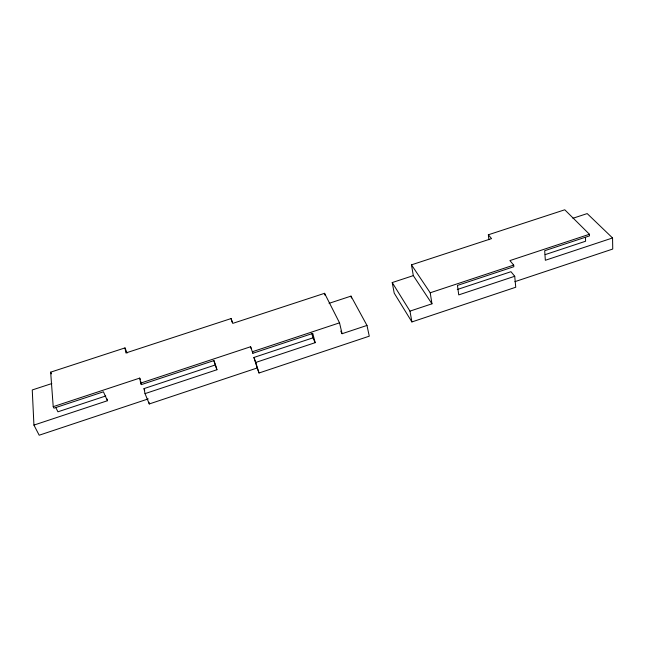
<?xml version="1.0" encoding="UTF-8"?>
<svg xmlns="http://www.w3.org/2000/svg" width="645" height="645" viewBox="0 0 645 645"><rect width="100%" height="100%" fill="white"/><g stroke="black" fill="none" stroke-linecap="round" stroke-linejoin="round"><path stroke-width="0.97" d="M315.171 342.672L312.962 337.843L253.928 357.451L255.734 362.45L315.171 342.672L312.777 333.401L252.872 353.267L250.591 346.744L140.691 383.106L141.311 384.622L213.793 360.628L216.938 369.738L145.028 393.619L149.285 403.955L257.202 367.972L259.016 373.003L369.271 336.174L366.981 325.435L351.001 296.119L329.055 303.335M340.77 331.095L342.092 333.715L366.981 325.435M431.965 303.811L413.308 275.625L392.225 282.558L409.978 311.124L431.965 303.811L430.207 292.782L411.478 264.845L491.554 238.61L488.354 234.78L564.77 209.786L589.449 234.272L589.506 235.893L544.686 250.728L545.339 260.282L612.557 237.965L612.75 249.043L514.855 281.68M392.225 282.558L394.208 293.136L411.897 321.936L515.742 287.243L514.726 276.27L458.748 294.894L457.45 285.421L513.839 266.716L513.686 265.111L509.905 260.588L589.449 234.272M148.269 398.9L39.184 435.214L33.935 425.095L32.25 389.959L51.834 383.549M105.724 395.99L57.921 411.808L55.744 407.398M342.092 333.715L339.528 322.839L252.397 351.719L252.872 353.267M430.207 292.782L513.686 265.111M545.162 254.63L585.604 241.23L585.458 237.4M33.935 425.095L107.425 400.73L107.175 399.045M145.028 393.619L144.028 388.596L215.47 364.909L213.906 360.37M457.265 289.532L510.969 271.698L514.726 276.27M107.425 400.73L103.434 391.813L53.962 408.156L53.221 406.673L139.715 378.107L140.336 379.615M339.528 322.839L324.572 293.314L232.748 323.387L231.071 318.574L125.904 352.952L124.985 347.905L50.657 372.165L53.221 406.673M572.937 218.26L587.192 213.584L612.557 237.965M50.657 372.165L51.471 373.858M124.985 347.905L127.105 353.041M144.028 388.596L144.73 390.314M231.071 318.574L232.289 322.379M250.591 346.744L251.074 348.292M253.928 357.451L257.202 367.972M255.734 362.45L259.016 373.003M215.47 364.909L216.938 369.738M311.769 333.215L312.962 337.843M324.572 293.314L325.04 295.249M351.001 296.119L351.42 298.03M148.947 402.27L149.285 403.955M140.658 381.284L141.311 384.622M139.715 378.107L140.691 383.106M409.978 311.124L411.897 321.936M411.478 264.845L413.308 275.625M488.354 234.78L488.894 239.714"/></g></svg>
